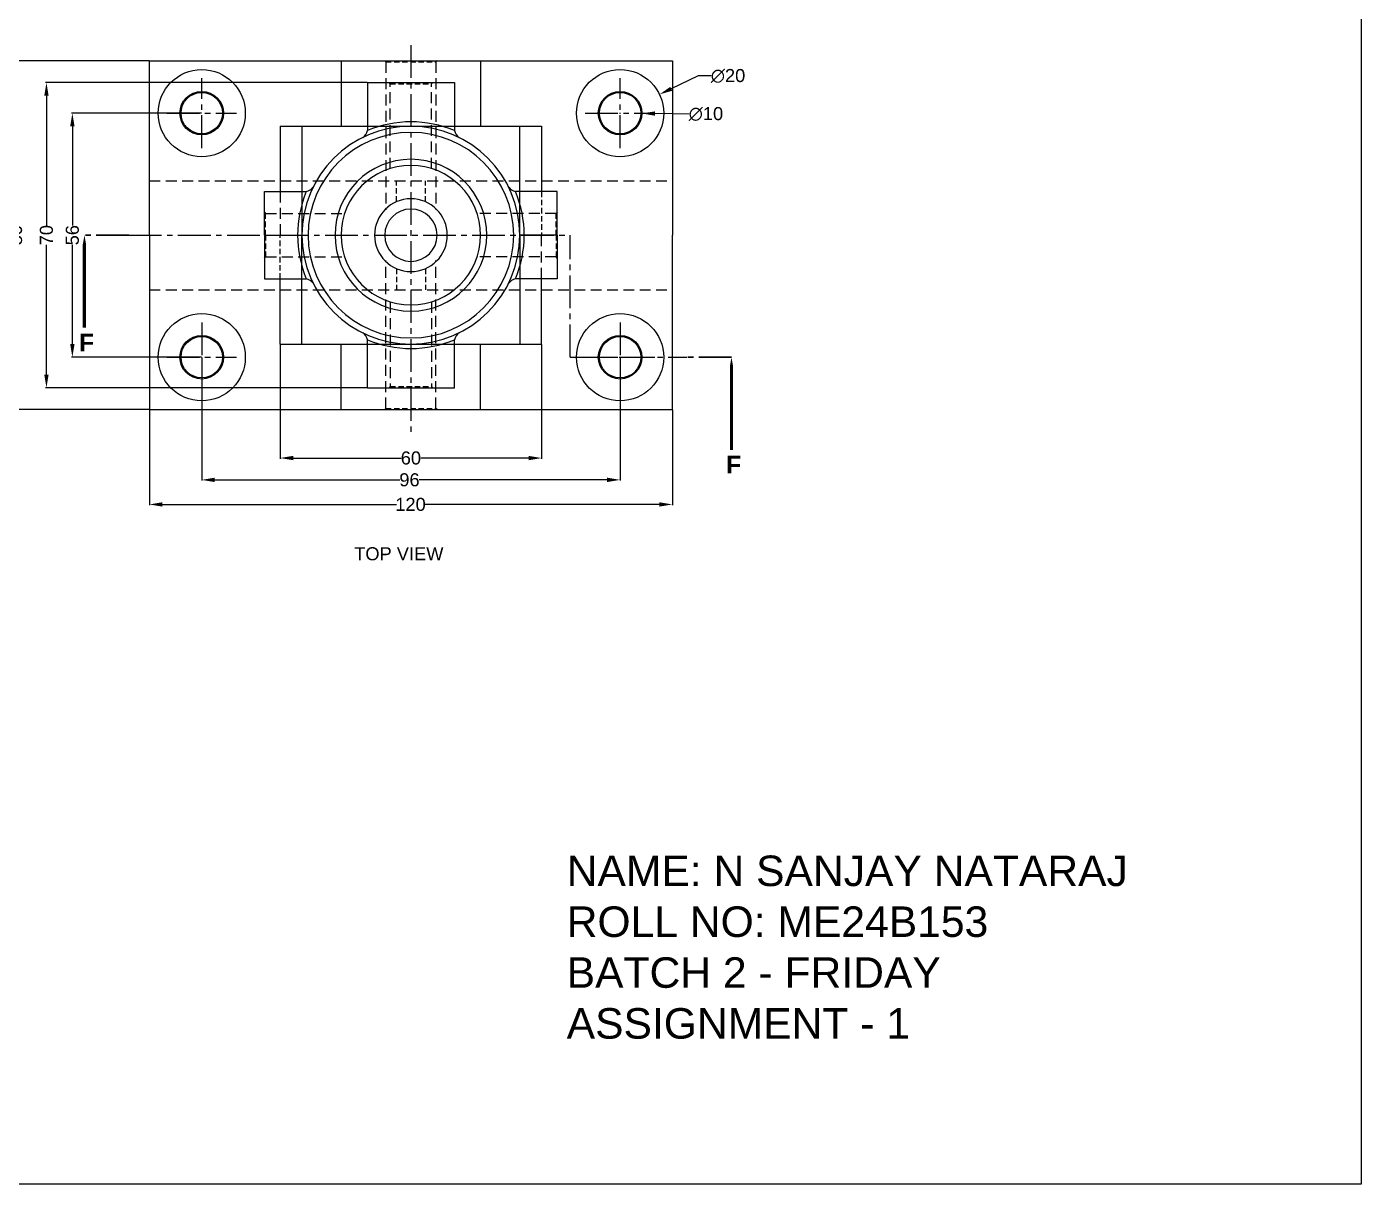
# Model space of a CAD drawing. Header units: inches. Extents: x 24 to 2004, y 12 to 434.
# Drawn here: x 1698.1 to 2004.4, y 11.9 to 277.5 of the extents above; entities that cross this region are included whole.
import ezdxf

# ---------------------------------------------------------------- set-up
doc = ezdxf.new("R2010")
doc.units = ezdxf.units.IN
doc.header["$LTSCALE"] = 10
doc.header["$MEASUREMENT"] = 0
for name, pattern in [('CENTER2', [1.125, 0.75, -0.125, 0.125, -0.125]), ('HIDDEN', [0.375, 0.25, -0.125]), ('HIDDEN2', [0.1875, 0.125, -0.0625])]:
    doc.linetypes.add(name, pattern=pattern)
doc.styles.get("Standard").update_dxf_attribs({"font": 'arial.ttf'})
doc.dimstyles.get("Standard").update_dxf_attribs({"dimtxt": 3, "dimasz": 3, "dimexe": 0.18, "dimexo": 0.0625, "dimgap": 0.09, "dimtad": 0, "dimtoh": 1, "dimdec": 0, "dimzin": 0, "dimdsep": 46, "dimtxsty": 'Standard', "dimcen": 0.09, "dimclrd": 3, "dimclre": 3, "dimclrt": 3, "dimadec": 0, "dimazin": 0, "dimtfac": 1, "dimtdec": 0, "dimtofl": 0, "dimtmove": 0, "dimatfit": 3, "dimfxl": 1, "dimtfillclr": 256, "dimtolj": 1, "dimtzin": 0, "dimarcsym": 0})

# ---------------------------------------------------------------- blocks, each defined once
blk = doc.blocks.new('*D121')
at = {"color": 3, "lineweight": -2, "transparency": 16777216}
for p, q in [((1738.22, 257.65), (1708.42, 257.65)), ((1708.6, 254.65), (1708.6, 231.89)), ((1708.6, 204.65), (1708.6, 227.41)), ((1738.22, 201.65), (1708.42, 201.65))]:
    blk.add_line(p, q, dxfattribs=at)
at = {"color": 3, "transparency": 16777216}
for points in [[(1708.1, 254.65), (1709.1, 254.65), (1708.6, 257.65)], [(1708.1, 204.65), (1709.1, 204.65), (1708.6, 201.65)]]:
    blk.add_solid(points, dxfattribs=at)
at = {"layer": 'Defpoints', "color": 0, "transparency": 16777216}
for p in [(1738.28, 257.65), (1708.6, 201.65), (1738.28, 201.65)]:
    blk.add_point(p, dxfattribs=at)
at = {"color": 3, "transparency": 16777216, "insert": (1708.6, 229.65), "char_height": 3, "attachment_point": 5, "rotation": 90}
blk.add_mtext('\\A1;56', dxfattribs=at)
blk = doc.blocks.new('*D122')
at = {"color": 3, "lineweight": -2, "transparency": 16777216}
for p, q in [((1776.22, 264.65), (1702.47, 264.65)), ((1702.65, 261.65), (1702.65, 231.87)), ((1702.65, 197.65), (1702.65, 227.43)), ((1776.22, 194.65), (1702.47, 194.65))]:
    blk.add_line(p, q, dxfattribs=at)
at = {"color": 3, "transparency": 16777216}
for points in [[(1702.15, 261.65), (1703.15, 261.65), (1702.65, 264.65)], [(1702.15, 197.65), (1703.15, 197.65), (1702.65, 194.65)]]:
    blk.add_solid(points, dxfattribs=at)
at = {"layer": 'Defpoints', "color": 0, "transparency": 16777216}
for p in [(1776.28, 264.65), (1702.65, 194.65), (1776.28, 194.65)]:
    blk.add_point(p, dxfattribs=at)
at = {"color": 3, "transparency": 16777216, "insert": (1702.65, 229.65), "char_height": 3, "attachment_point": 5, "rotation": 90}
blk.add_mtext('\\A1;70', dxfattribs=at)
blk = doc.blocks.new('*D123')
at = {"color": 3, "lineweight": -2, "transparency": 16777216}
for p, q in [((1726.22, 269.65), (1695.39, 269.65)), ((1695.57, 266.65), (1695.57, 231.89)), ((1695.57, 192.65), (1695.57, 227.41)), ((1726.22, 189.65), (1695.39, 189.65))]:
    blk.add_line(p, q, dxfattribs=at)
at = {"color": 3, "transparency": 16777216}
for points in [[(1695.07, 266.65), (1696.07, 266.65), (1695.57, 269.65)], [(1695.07, 192.65), (1696.07, 192.65), (1695.57, 189.65)]]:
    blk.add_solid(points, dxfattribs=at)
at = {"layer": 'Defpoints', "color": 0, "transparency": 16777216}
for p in [(1726.28, 269.65), (1695.57, 189.65), (1726.28, 189.65)]:
    blk.add_point(p, dxfattribs=at)
at = {"color": 3, "transparency": 16777216, "insert": (1695.57, 229.65), "char_height": 3, "attachment_point": 5, "rotation": 90}
blk.add_mtext('\\A1;80', dxfattribs=at)
blk = doc.blocks.new('*D124')
at = {"color": 3, "lineweight": -2, "transparency": 16777216}
for p, q in [((1852.18, 266.18), (1846.02, 263.24)), ((1855.18, 266.18), (1852.18, 266.18)), ((1834.19, 257.65), (1834.37, 257.65)), ((1834.28, 257.56), (1834.28, 257.74))]:
    blk.add_line(p, q, dxfattribs=at)
at = {"color": 3, "transparency": 16777216}
blk.add_solid([(1845.8, 263.69), (1846.23, 262.79), (1843.31, 261.95)], dxfattribs=at)
at = {"layer": 'Defpoints', "color": 0, "transparency": 16777216}
for p in [(1843.31, 261.95), (1825.26, 253.35)]:
    blk.add_point(p, dxfattribs=at)
at = {"color": 3, "transparency": 16777216, "insert": (1859.05, 266.18), "char_height": 3, "attachment_point": 5}
blk.add_mtext('\\A1;∅20', dxfattribs=at)
blk = doc.blocks.new('*D125')
at = {"color": 3, "lineweight": -2, "transparency": 16777216}
for p, q in [((1834.19, 257.65), (1834.37, 257.65)), ((1834.28, 257.56), (1834.28, 257.74)), ((1850.12, 257.45), (1842.28, 257.55))]:
    blk.add_line(p, q, dxfattribs=at)
at = {"color": 3, "transparency": 16777216}
blk.add_solid([(1842.29, 258.05), (1842.28, 257.05), (1839.28, 257.59)], dxfattribs=at)
at = {"layer": 'Defpoints', "color": 0, "transparency": 16777216}
for p in [(1829.28, 257.71), (1839.28, 257.59)]:
    blk.add_point(p, dxfattribs=at)
at = {"color": 3, "transparency": 16777216, "insert": (1853.98, 257.45), "char_height": 3, "attachment_point": 5}
blk.add_mtext('\\A1;∅10', dxfattribs=at)
blk = doc.blocks.new('*D126')
at = {"color": 3, "lineweight": -2, "transparency": 16777216}
for p, q in [((1738.28, 201.59), (1738.28, 173.33)), ((1834.28, 201.59), (1834.28, 173.33)), ((1741.28, 173.51), (1783.71, 173.51)), ((1831.28, 173.51), (1788.19, 173.51))]:
    blk.add_line(p, q, dxfattribs=at)
at = {"color": 3, "transparency": 16777216}
for points in [[(1741.28, 174.01), (1741.28, 173.01), (1738.28, 173.51)], [(1831.28, 174.01), (1831.28, 173.01), (1834.28, 173.51)]]:
    blk.add_solid(points, dxfattribs=at)
at = {"layer": 'Defpoints', "color": 0, "transparency": 16777216}
for p in [(1738.28, 201.65), (1834.28, 201.65), (1834.28, 173.51)]:
    blk.add_point(p, dxfattribs=at)
at = {"color": 3, "transparency": 16777216, "insert": (1785.95, 173.51), "char_height": 3, "attachment_point": 5}
blk.add_mtext('\\A1;96', dxfattribs=at)
blk = doc.blocks.new('*D127')
at = {"color": 3, "lineweight": -2, "transparency": 16777216}
for p, q in [((1726.28, 189.59), (1726.28, 167.69)), ((1846.28, 189.59), (1846.28, 167.69)), ((1729.28, 167.87), (1782.94, 167.87)), ((1843.28, 167.87), (1789.45, 167.87))]:
    blk.add_line(p, q, dxfattribs=at)
at = {"color": 3, "transparency": 16777216}
for points in [[(1729.28, 168.37), (1729.28, 167.37), (1726.28, 167.87)], [(1843.28, 168.37), (1843.28, 167.37), (1846.28, 167.87)]]:
    blk.add_solid(points, dxfattribs=at)
at = {"layer": 'Defpoints', "color": 0, "transparency": 16777216}
for p in [(1726.28, 189.65), (1846.28, 189.65), (1846.28, 167.87)]:
    blk.add_point(p, dxfattribs=at)
at = {"color": 3, "transparency": 16777216, "insert": (1786.19, 167.87), "char_height": 3, "attachment_point": 5}
blk.add_mtext('\\A1;120', dxfattribs=at)
blk = doc.blocks.new('*D138')
at = {"color": 3, "lineweight": -2, "transparency": 16777216}
for p, q in [((1756.28, 204.59), (1756.28, 178.34)), ((1816.28, 204.59), (1816.28, 178.34)), ((1759.28, 178.52), (1784.04, 178.52)), ((1813.28, 178.52), (1788.53, 178.52))]:
    blk.add_line(p, q, dxfattribs=at)
at = {"color": 3, "transparency": 16777216}
for points in [[(1759.28, 179.02), (1759.28, 178.02), (1756.28, 178.52)], [(1813.28, 179.02), (1813.28, 178.02), (1816.28, 178.52)]]:
    blk.add_solid(points, dxfattribs=at)
at = {"layer": 'Defpoints', "color": 0, "transparency": 16777216}
for p in [(1756.28, 204.65), (1816.28, 204.65), (1816.28, 178.52)]:
    blk.add_point(p, dxfattribs=at)
at = {"color": 3, "transparency": 16777216, "insert": (1786.28, 178.52), "char_height": 3, "attachment_point": 5}
blk.add_mtext('\\A1;60', dxfattribs=at)

msp = doc.modelspace()

# ---------------------------------------------------------------- linework, layer by layer
for p, q in [((2004.358, 431.889), (2004.358, 11.889)), ((1726.283, 229.65), (1726.283, 269.65)), ((1726.283, 269.65), (1846.283, 269.65)), ((1770.283, 269.65), (1770.283, 254.65)), ((1780.283, 269.65), (1780.533, 269.4)), ((1792.283, 269.65), (1792.033, 269.4)), ((1802.283, 269.65), (1802.283, 254.65)), ((1846.283, 269.65), (1846.283, 229.65)), ((1776.283, 264.65), (1776.283, 253.65)), ((1776.283, 264.65), (1796.283, 264.65)), ((1781.533, 264.4), (1781.283, 264.65)), ((1791.033, 264.4), (1791.283, 264.65)), ((1796.283, 264.65), (1796.283, 253.65)), ((1756.283, 254.65), (1756.283, 239.65)), ((1756.283, 254.65), (1816.283, 254.65)), ((1761.283, 254.65), (1761.283, 229.65)), ((1811.283, 229.65), (1811.283, 254.65)), ((1816.283, 254.65), (1816.283, 239.65)), ((1796.283, 252.563), (1796.283, 252.563)), ((1752.698, 239.65), (1761.283, 239.65)), ((1752.698, 229.65), (1752.698, 239.65)), ((1761.283, 239.65), (1762.283, 239.65)), ((1811.283, 239.65), (1810.283, 239.65)), ((1819.869, 239.65), (1811.283, 239.65)), ((1819.869, 229.65), (1819.869, 239.65)), ((1752.698, 234.65), (1752.698, 234.9)), ((1752.698, 234.9), (1752.948, 234.65)), ((1819.869, 234.9), (1819.619, 234.65)), ((1726.283, 229.65), (1726.283, 189.65)), ((1752.698, 229.65), (1761.283, 229.65)), ((1752.698, 229.65), (1752.698, 219.65)), ((1752.698, 229.65), (1761.283, 229.65)), ((1761.283, 204.65), (1761.283, 229.65)), ((1811.283, 229.65), (1811.283, 204.65)), ((1819.869, 229.65), (1811.283, 229.65)), ((1819.869, 229.65), (1811.283, 229.65)), ((1819.869, 229.65), (1819.869, 219.65)), ((1846.283, 189.65), (1846.283, 229.65)), ((1752.698, 224.65), (1752.698, 224.4)), ((1752.698, 224.4), (1752.948, 224.65)), ((1819.869, 224.4), (1819.619, 224.65)), ((1752.698, 219.65), (1761.283, 219.65)), ((1756.283, 204.65), (1756.283, 219.65)), ((1761.283, 219.65), (1762.283, 219.65)), ((1811.283, 219.65), (1810.283, 219.65)), ((1819.869, 219.65), (1811.283, 219.65)), ((1816.283, 204.65), (1816.283, 219.65)), ((1776.283, 194.65), (1776.283, 205.65)), ((1796.283, 206.737), (1796.283, 206.737)), ((1796.283, 194.65), (1796.283, 205.65)), ((1756.283, 204.65), (1816.283, 204.65)), ((1770.283, 189.65), (1770.283, 204.65)), ((1802.283, 189.65), (1802.283, 204.65)), ((1776.283, 194.65), (1796.283, 194.65)), ((1781.533, 194.9), (1781.283, 194.65)), ((1791.033, 194.9), (1791.283, 194.65)), ((1780.283, 189.65), (1780.533, 189.9)), ((1792.283, 189.65), (1792.033, 189.9)), ((1726.283, 189.65), (1846.283, 189.65)), ((2004.358, 11.889), (1410.358, 11.889))]:
    msp.add_line(p, q)
at = {"linetype": 'CENTER2'}
for p, q in [((1786.283, 273.285), (1786.283, 183.495)), ((1738.283, 249.65), (1738.283, 265.65)), ((1834.283, 249.65), (1834.283, 265.65)), ((1730.283, 257.65), (1746.283, 257.65)), ((1826.283, 257.65), (1842.283, 257.65)), ((1721.588, 229.65), (1822.846, 229.65)), ((1822.846, 201.65), (1822.846, 229.65)), ((1738.283, 209.65), (1738.283, 193.65)), ((1834.283, 209.65), (1834.283, 193.65)), ((1730.283, 201.65), (1746.283, 201.65)), ((1822.846, 201.65), (1849.623, 201.65)), ((1826.283, 201.65), (1842.283, 201.65))]:
    msp.add_line(p, q, dxfattribs=at)
at = {"linetype": 'HIDDEN'}
for p, q in [((1780.533, 269.4), (1780.533, 235.463)), ((1792.033, 269.4), (1792.033, 235.463)), ((1781.533, 244.928), (1781.533, 264.4)), ((1791.033, 244.928), (1791.033, 264.4)), ((1726.283, 242.15), (1846.283, 242.15)), ((1756.283, 239.65), (1756.283, 229.65)), ((1752.948, 234.65), (1771.085, 234.65)), ((1819.619, 234.65), (1801.482, 234.65)), ((1816.283, 219.65), (1816.283, 229.65)), ((1752.948, 224.65), (1771.085, 224.65)), ((1780.533, 189.9), (1780.533, 223.837)), ((1792.033, 189.9), (1792.033, 223.837)), ((1819.619, 224.65), (1801.482, 224.65)), ((1726.283, 217.15), (1846.283, 217.15)), ((1781.533, 214.371), (1781.533, 194.9)), ((1791.033, 214.371), (1791.033, 194.9))]:
    msp.add_line(p, q, dxfattribs=at)
at = {"linetype": 'HIDDEN2'}
for p, q in [((1780.533, 269.4), (1792.033, 269.4)), ((1781.533, 264.4), (1791.033, 264.4)), ((1782.967, 237.317), (1782.967, 242.15)), ((1789.6, 237.317), (1789.6, 242.15)), ((1816.283, 239.65), (1816.283, 229.65)), ((1752.948, 229.65), (1752.948, 234.65)), ((1819.619, 229.65), (1819.619, 234.65)), ((1752.948, 229.65), (1752.948, 224.65)), ((1756.283, 219.65), (1756.283, 229.65)), ((1819.619, 229.65), (1819.619, 224.65)), ((1782.967, 221.982), (1782.967, 217.15)), ((1789.6, 221.982), (1789.6, 217.15)), ((1781.533, 194.9), (1791.033, 194.9)), ((1780.533, 189.9), (1792.033, 189.9))]:
    msp.add_line(p, q, dxfattribs=at)
at = {"color": 6, "linetype": 'CENTER2', "lineweight": 30}
for p, q in [((1721.588, 229.65), (1711.372, 229.65)), ((1859.839, 201.65), (1849.623, 201.65))]:
    msp.add_line(p, q, dxfattribs=at)
at = {"color": 6}
for points in [[(1711.372, 229.65, 0, 2.25, 0), (1711.372, 223.4, 0.75, 0.75, 0), (1711.372, 208.4, 0.75, 0.75, 0)], [(1859.839, 201.65, 0, 2.25, 0), (1859.839, 195.4, 0.75, 0.75, 0), (1859.839, 180.4, 0.75, 0.75, 0)]]:
    msp.add_lwpolyline(points, format="xyseb", dxfattribs=at)
for centre, radius in [((1738.283, 257.65), 10), ((1834.283, 257.65), 10), ((1738.283, 257.65), 5), ((1738.283, 257.65), 4.75), ((1834.283, 257.65), 5), ((1834.283, 257.65), 4.75), ((1738.283, 201.65), 10), ((1834.283, 201.65), 10), ((1738.283, 201.65), 5), ((1738.283, 201.65), 4.75), ((1834.283, 201.65), 5), ((1834.283, 201.65), 4.75)]:
    msp.add_circle(centre, radius)
for centre, radius, start, end in [((1786.283, 229.65), 25, 0, 180), ((1786.283, 229.65), 26, 67.38014, 112.61986), ((1786.283, 229.65), 23.586, 0, 180), ((1773.763, 254.19), 2.577, 305.07851, 347.92882), ((1798.804, 254.19), 2.577, 192.07118, 234.92149), ((1786.283, 229.65), 17.414, 0, 180), ((1786.283, 229.65), 16, 0, 180), ((1786.283, 229.65), 26, 157.38014, 180), ((1761.743, 242.17), 2.577, 282.07118, 324.92149), ((1810.823, 242.17), 2.577, 215.07851, 257.92882), ((1786.283, 229.65), 26, 0, 22.61986), ((1786.283, 229.65), 8.354, 0, 180), ((1786.283, 229.65), 6, 0, 180), ((1786.283, 229.65), 26, 180, 202.61986), ((1786.283, 229.65), 25, 180, 0), ((1786.283, 229.65), 23.586, 180, 0), ((1786.283, 229.65), 17.414, 180, 0), ((1786.283, 229.65), 16, 180, 0), ((1786.283, 229.65), 8.354, 180, 0), ((1786.283, 229.65), 6, 180, 0), ((1786.283, 229.65), 26, 337.38014, 0), ((1761.743, 217.13), 2.577, 35.07851, 77.92882), ((1810.823, 217.13), 2.577, 102.07118, 144.92149), ((1773.763, 205.11), 2.577, 12.07118, 54.92149), ((1786.283, 229.65), 26, 247.38014, 292.61986), ((1798.804, 205.11), 2.577, 125.07851, 167.92882)]:
    msp.add_arc(centre, radius, start, end)

# ---------------------------------------------------------------- texts
at = {"color": 6, "char_height": 4, "attachment_point": 1}
for insert in [(1710.162, 207.027), (1858.628, 179.027)]:
    msp.add_mtext_dynamic_manual_height_columns('{\\fArial|b1|i0|c0|p34;F}', width=10.91034, gutter_width=1, heights=[0], dxfattribs=dict(at, insert=insert))
at = {"attachment_point": 1}
for s, width, gutter_width, heights, insert, char_height in [('{\\C3;TOP VIEW}', 43.49809, 12.5, [5.117], (1773.266, 158.062), 3), ('NAME: N SANJAY NATARAJ\\PROLL NO: ME24B153\\PBATCH 2 - FRIDAY\\PASSIGNMENT - 1', 223.6501, 1, [0], (1822.024, 87.313), 7)]:
    msp.add_mtext_dynamic_manual_height_columns(s, width=width, gutter_width=gutter_width, heights=heights, dxfattribs=dict(at, insert=insert, char_height=char_height))

# ---------------------------------------------------------------- dimensions: what is measured, and where the dimension line sits
for base, p1, p2, picture, middle in [((1695.574, 189.65), (1726.283, 269.65), (1726.283, 189.65), '*D123', (1695.574, 229.65)), ((1702.653, 194.65), (1776.283, 264.65), (1776.283, 194.65), '*D122', (1702.653, 229.65)), ((1708.596, 201.65), (1738.283, 257.65), (1738.283, 201.65), '*D121', (1708.596, 229.65))]:
    dim = msp.add_linear_dim(base=base, p1=p1, p2=p2, angle=90, dimstyle='Standard')
    dim.commit()
    dim.dimension.update_dxf_attribs({"geometry": picture, "text_midpoint": middle})
for p1, p2, picture, middle in [((1825.256, 253.347), (1843.31, 261.952), '*D124', (1859.048, 266.181)), ((1829.284, 257.713), (1839.283, 257.586), '*D125', (1850.119, 257.449))]:
    dim = msp.add_diameter_dim_2p(p1=p1, p2=p2, dimstyle='Standard')
    dim.commit()
    dim.dimension.update_dxf_attribs({"geometry": picture, "text_midpoint": middle, "dimtype": 163})
for base, p1, p2, picture, middle in [((1816.283, 178.516), (1756.283, 204.65), (1816.283, 204.65), '*D138', (1786.283, 178.516)), ((1834.283, 173.511), (1738.283, 201.65), (1834.283, 201.65), '*D126', (1785.948, 173.511)), ((1846.283, 167.872), (1726.283, 189.65), (1846.283, 189.65), '*D127', (1786.193, 167.872))]:
    dim = msp.add_linear_dim(base=base, p1=p1, p2=p2, dimstyle='Standard')
    dim.commit()
    dim.dimension.update_dxf_attribs({"geometry": picture, "text_midpoint": middle, "dimtype": 160})

doc.saveas('drawing.dxf')
